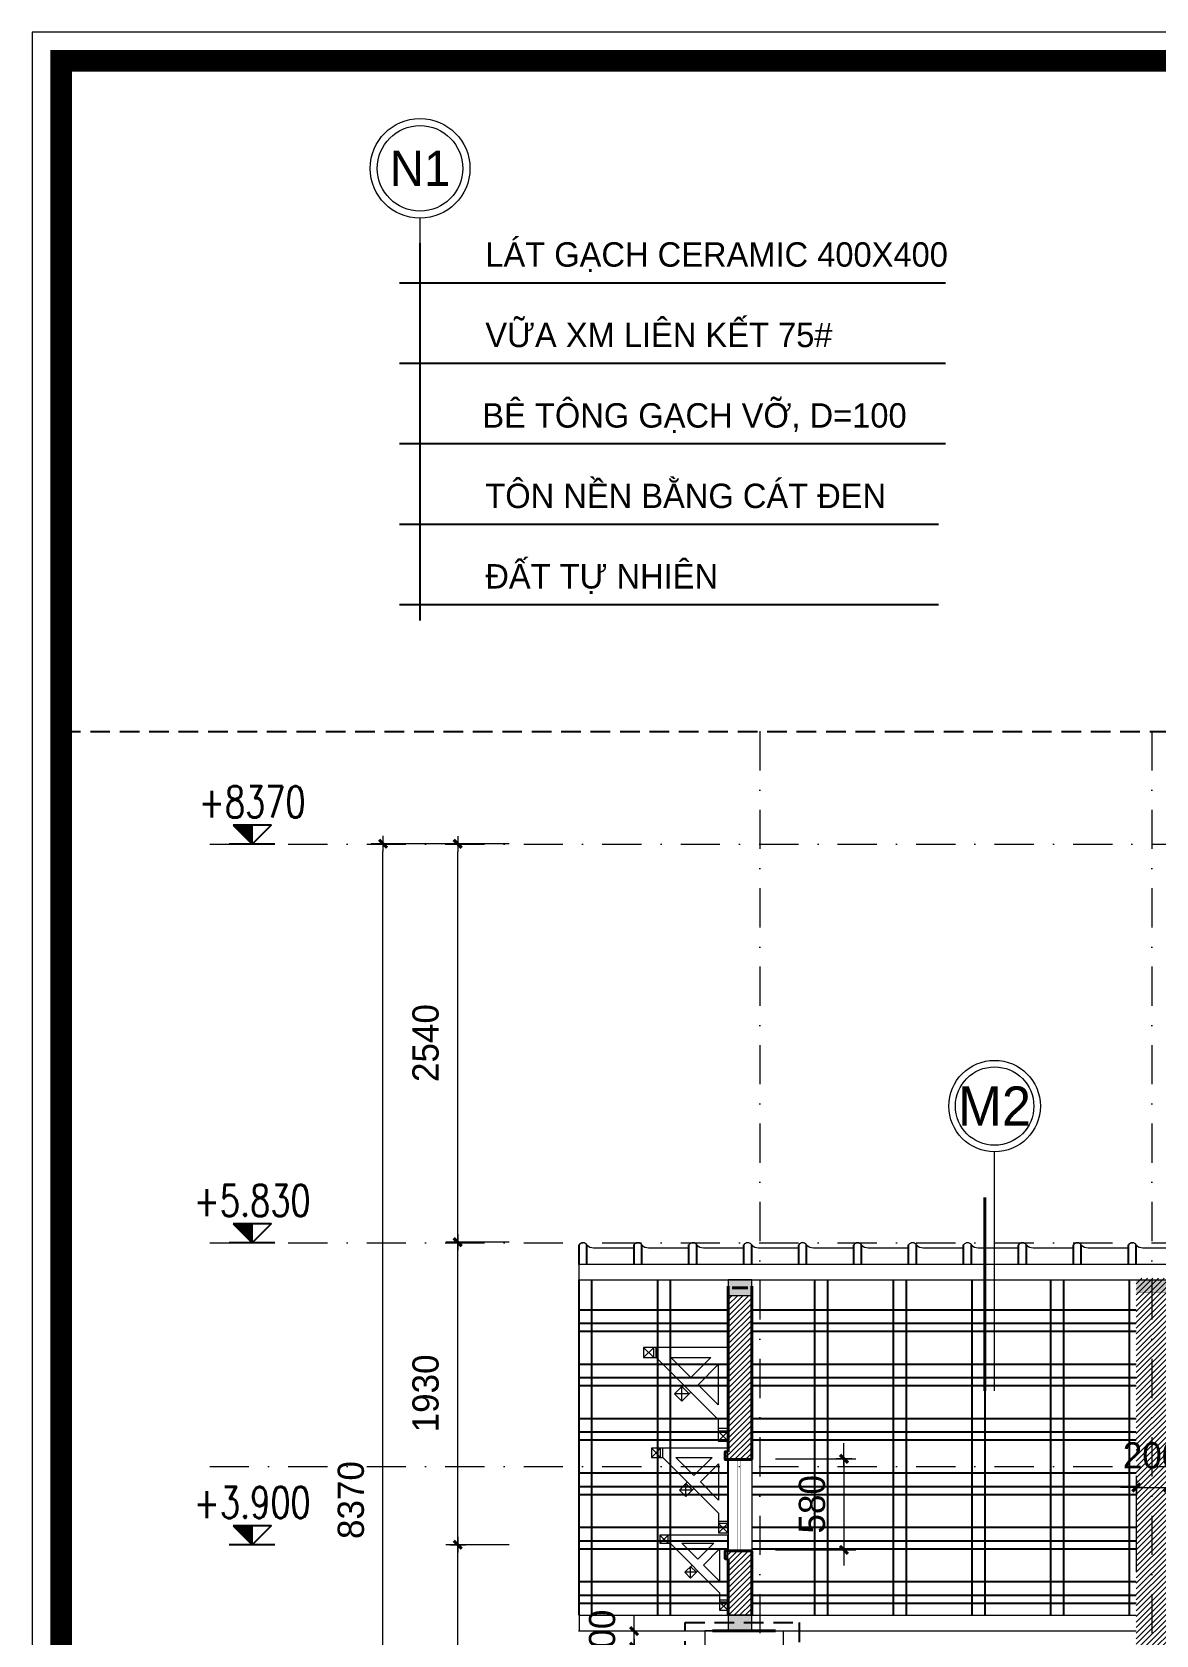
# Model space of a CAD drawing. Header units: millimetres. Extents: x 615730 to 2792744, y 139412 to 597571.
# Drawn here: x 797610 to 804771, y 294070 to 304290 of the extents above; entities that cross this region are included whole.
import ezdxf
from ezdxf.enums import TextEntityAlignment as Align

# ---------------------------------------------------------------- set-up
doc = ezdxf.new("R2010")
doc.units = ezdxf.units.MM
doc.header["$MEASUREMENT"] = 0
doc.header["$PDMODE"] = 34
doc.linetypes.add('DASHDOT', pattern=[1, 0.5, -0.25, 0, -0.25])
doc.linetypes.add('HIDDEN2', pattern=[0.1875, 0.125, -0.0625])
doc.layers.get('0').update_dxf_attribs({"lineweight": 5})
for name, color, linetype in [('11', 250, 'Continuous'), ('8', 8, 'Continuous'), ('DO', 1, 'Continuous'), ('H', 252, 'Continuous'), ('KICH THUOC', 148, 'Continuous'), ('NOITHAT', 144, 'Continuous'), ('TEXT', 2, 'Continuous'), ('thaydam', 42, 'Continuous')]:
    doc.layers.add(name, color=color, linetype=linetype)
for name, color, linetype, lineweight in [('2', 2, 'Continuous', 15), ('4', 4, 'Continuous', 18), ('CAT', 11, 'Continuous', 40), ('HATCH', 42, 'Continuous', 5), ('KITCHEN', 4, 'Continuous', 20), ('KT', 148, 'Continuous', 18), ('NET-THAY', 4, 'Continuous', 20), ('NETNGOAITUONG', 1, 'Continuous', 40), ('thay', 7, 'Continuous', 15), ('TIM TRUC', 149, 'DASHDOT', 9), ('VLIEU', 250, 'Continuous', 9)]:
    doc.layers.add(name, color=color, linetype=linetype, lineweight=lineweight)
doc.styles.add('CHUHOA', font='')
doc.styles.add('DIM', font='txt.shx', dxfattribs={"height": 120})
doc.styles.add('Ghi chu', font='')
doc.styles.add('VNI-AVO', font='vni-roms.shx')
doc.styles.get('CHUHOA').set_extended_font_data('.VnAvantH')
doc.styles.get('Ghi chu').set_extended_font_data('.VnAvantH')
doc.dimstyles.new('1-50b', dxfattribs={"dimtxt": 167, "dimasz": 50, "dimexe": 75, "dimexo": 150, "dimgap": 120, "dimtad": 1, "dimdec": 0, "dimzin": 12, "dimtxsty": 'VNI-AVO', "dimblk": ']', "dimcen": 0, "dimdle": 50, "dimclrd": 252, "dimclre": 252, "dimclrt": 2, "dimadec": 0, "dimazin": 0, "dimtfac": 1, "dimtdec": 0, "dimtix": 1, "dimtmove": 2, "dimatfit": 0, "dimldrblk": 'OPEN90', "dimfxl": 1, "dimlwd": -1, "dimlwe": -1, "dimarcsym": 0})

# ---------------------------------------------------------------- blocks, each defined once
blk = doc.blocks.new('fgff')
at = {"layer": '4'}
blk.add_lwpolyline([(421530, 348739), (421787, 348739)], dxfattribs=at)
for centre, radius, start, end in [((421462, 348741), 30.3, 34.3098, 145.6902), ((421530, 348797), 57.7, 221.7273, 270.3526)]:
    blk.add_arc(centre, radius, start, end, dxfattribs=at)
at = {"layer": '8'}
for points in [[(421437, 348632), (421437, 348758)], [(421487, 348632), (421487, 348758)], [(421787, 348632), (421787, 348739)]]:
    blk.add_lwpolyline(points, dxfattribs=at)
blk = doc.blocks.new('Ghi chu vat lieu')
blk.add_circle((0, 700), 300)
at = {"layer": 'HATCH'}
blk.add_circle((0, 700), 350, dxfattribs=at)
at = {"layer": 'thay'}
blk.add_line((0, 0), (0, 350), dxfattribs=at)
at = {"layer": 'TEXT', "style": 'Ghi chu', "width": 1.961742}
blk.add_attdef('TRUC', text='', height=300, dxfattribs=at).set_placement((-295, 550), (295, 550), align=Align.FIT)
blk = doc.blocks.new('dfd')
at = {"layer": 'NOITHAT', "color": 34, "lineweight": 15}
for p, q in [((664481, 294683), (664416, 294748)), ((664481, 294748), (664416, 294683)), ((664481, 294683), (664481, 294748)), ((664497, 294683), (664497, 294748)), ((664497, 294683), (664891, 294289)), ((664589, 294683), (664717, 294555)), ((664845, 294683), (664717, 294555)), ((664671, 294509), (664614, 294452)), ((664614, 294452), (664660, 294406)), ((664706, 294452), (664614, 294452)), ((664660, 294498), (664706, 294452)), ((664660, 294406), (664660, 294498)), ((664717, 294463), (664660, 294406)), ((664763, 294509), (664891, 294381)), ((664956, 294230), (664891, 294230)), ((664891, 294214), (664956, 294149)), ((664956, 294214), (664891, 294149)), ((664956, 294214), (664891, 294214))]:
    blk.add_line(p, q, dxfattribs=at)
for points in [[(664956, 294748), (664956, 294748), (664416, 294748), (664416, 294683), (664497, 294683)], [(664891, 294289), (664891, 294149), (664956, 294149), (664956, 294748)], [(664589, 294683), (664845, 294683)], [(664763, 294509), (664891, 294638), (664891, 294381)]]:
    blk.add_lwpolyline(points, dxfattribs=at)
blk = doc.blocks.new('Cao do mat dung')
at = {"layer": '8'}
blk.add_hatch(color=256, dxfattribs=at).paths.add_polyline_path([(125, 125), (0, 125), (0, 0)])
for p, q in [((0, 0), (0, 125)), ((-150, 0), (150, 0))]:
    blk.add_line(p, q)
blk.add_lwpolyline([(125, 125), (0, 0), (-125, 125)], close=True)
at = {"layer": 'TEXT', "style": 'DIM', "width": 0.75}
blk.add_attdef('%%P0.000', text='', height=180, dxfattribs=at).set_placement((0, 175), align=Align.CENTER)
blk = doc.blocks.new(']')
for p, q in [((1, 0), (-1, 0)), ((0, 1), (0, -1))]:
    blk.add_line(p, q)
at = {"color": 9, "const_width": 0.4}
blk.add_lwpolyline([(-0.51, -0.51), (0.51, 0.51)], dxfattribs=at)
blk = doc.blocks.new('*D470')
at = {"layer": 'DEFPOINTS', "color": 0, "ltscale": 10, "transparency": 16777216}
for p in [(800322, 294645), (800799, 294645), (801201, 290745)]:
    blk.add_point(p, dxfattribs=at)
at = {"layer": 'KT', "color": 252, "ltscale": 10, "transparency": 16777216}
for p, q in [((800649, 294645), (800247, 294645)), ((800322, 290795), (800322, 294595)), ((801051, 290745), (800247, 290745))]:
    blk.add_line(p, q, dxfattribs=at)
at = {"layer": 'KT', "color": 252, "ltscale": 10, "transparency": 16777216, "xscale": 50, "yscale": 50, "zscale": 50}
for p, rotation in [((800322, 294645), 90), ((800322, 290745), 270)]:
    blk.add_blockref(']', p, dxfattribs=dict(at, rotation=rotation))
at = {"layer": 'KT', "color": 2, "ltscale": 10, "transparency": 16777216, "insert": (800118, 292695), "char_height": 167, "attachment_point": 5, "rotation": 90, "style": 'VNI-AVO'}
blk.add_mtext('3900', dxfattribs=at)
blk = doc.blocks.new('_Open90')
at = {"color": 0, "linetype": 'ByBlock', "lineweight": -2}
for p, q in [((0, 0), (-1, 0)), ((-0.5, 0.5), (0, 0)), ((0, 0), (-0.5, -0.5))]:
    blk.add_line(p, q, dxfattribs=at)
blk = doc.blocks.new('*D471')
at = {"layer": 'DEFPOINTS', "color": 0, "ltscale": 10, "transparency": 16777216}
for p in [(800322, 296574), (800799, 296574), (800799, 294645)]:
    blk.add_point(p, dxfattribs=at)
at = {"layer": 'KT', "color": 252, "ltscale": 10, "transparency": 16777216}
for p, q in [((800649, 296574), (800247, 296574)), ((800322, 294695), (800322, 296524)), ((800649, 294645), (800247, 294645))]:
    blk.add_line(p, q, dxfattribs=at)
at = {"layer": 'KT', "color": 252, "ltscale": 10, "transparency": 16777216, "xscale": 50, "yscale": 50, "zscale": 50}
for p, rotation in [((800322, 296574), 90), ((800322, 294645), 270)]:
    blk.add_blockref(']', p, dxfattribs=dict(at, rotation=rotation))
at = {"layer": 'KT', "color": 2, "ltscale": 10, "transparency": 16777216, "insert": (800118, 295610), "char_height": 167, "attachment_point": 5, "rotation": 90, "style": 'VNI-AVO'}
blk.add_mtext('1930', dxfattribs=at)
blk = doc.blocks.new('*D472')
at = {"layer": 'DEFPOINTS', "color": 0, "ltscale": 10, "transparency": 16777216}
for p in [(800322, 299114), (800799, 299114), (800799, 296574)]:
    blk.add_point(p, dxfattribs=at)
at = {"layer": 'KT', "color": 252, "ltscale": 10, "transparency": 16777216}
for p, q in [((800649, 299114), (800247, 299114)), ((800322, 296624), (800322, 299064)), ((800649, 296574), (800247, 296574))]:
    blk.add_line(p, q, dxfattribs=at)
at = {"layer": 'KT', "color": 252, "ltscale": 10, "transparency": 16777216, "xscale": 50, "yscale": 50, "zscale": 50}
for p, rotation in [((800322, 299114), 90), ((800322, 296574), 270)]:
    blk.add_blockref(']', p, dxfattribs=dict(at, rotation=rotation))
at = {"layer": 'KT', "color": 2, "ltscale": 10, "transparency": 16777216, "insert": (800118, 297844), "char_height": 167, "attachment_point": 5, "rotation": 90, "style": 'VNI-AVO'}
blk.add_mtext('2540', dxfattribs=at)
blk = doc.blocks.new('*D473')
at = {"layer": 'DEFPOINTS', "color": 0, "ltscale": 10, "transparency": 16777216}
for p in [(799846, 299115), (800793, 299115), (800799, 290745)]:
    blk.add_point(p, dxfattribs=at)
at = {"layer": 'KT', "color": 252, "ltscale": 10, "transparency": 16777216}
for p, q in [((800643, 299115), (799771, 299115)), ((799846, 290795), (799846, 299065)), ((800649, 290745), (799771, 290745))]:
    blk.add_line(p, q, dxfattribs=at)
at = {"layer": 'KT', "color": 252, "ltscale": 10, "transparency": 16777216, "xscale": 50, "yscale": 50, "zscale": 50}
for p, rotation in [((799846, 299115), 90), ((799846, 290745), 270)]:
    blk.add_blockref(']', p, dxfattribs=dict(at, rotation=rotation))
at = {"layer": 'KT', "color": 2, "ltscale": 10, "transparency": 16777216, "insert": (799642, 294930), "char_height": 167, "attachment_point": 5, "rotation": 90, "style": 'VNI-AVO'}
blk.add_mtext('8370', dxfattribs=at)
blk = doc.blocks.new('*D479')
at = {"layer": 'DEFPOINTS', "color": 0, "ltscale": 10, "transparency": 16777216}
for p in [(801446, 294095), (801896, 294095), (801896, 293995)]:
    blk.add_point(p, dxfattribs=at)
at = {"layer": 'KT', "color": 252, "ltscale": 10, "transparency": 16777216}
for p, q in [((801446, 294145), (801446, 294195)), ((801746, 294095), (801371, 294095)), ((801446, 293995), (801446, 294095)), ((801746, 293995), (801371, 293995)), ((801446, 293945), (801446, 293895))]:
    blk.add_line(p, q, dxfattribs=at)
at = {"layer": 'KT', "color": 252, "ltscale": 10, "transparency": 16777216, "xscale": 50, "yscale": 50, "zscale": 50}
for p, rotation in [((801446, 294095), 270), ((801446, 293995), 90)]:
    blk.add_blockref(']', p, dxfattribs=dict(at, rotation=rotation))
at = {"layer": 'KT', "color": 2, "ltscale": 10, "transparency": 16777216, "insert": (801243, 294045), "char_height": 167, "attachment_point": 5, "rotation": 90, "style": 'VNI-AVO'}
blk.add_mtext('100', dxfattribs=at)
blk = doc.blocks.new('*D488')
at = {"layer": 'DEFPOINTS', "color": 0, "ltscale": 10, "transparency": 16777216}
for p in [(804846, 295010), (804846, 294405), (804646, 294322)]:
    blk.add_point(p, dxfattribs=at)
at = {"layer": 'KT', "color": 252, "ltscale": 10, "transparency": 16777216}
for p, q in [((804646, 294472), (804646, 295085)), ((804846, 294555), (804846, 295085)), ((804596, 295010), (804546, 295010)), ((804646, 295010), (804846, 295010)), ((804896, 295010), (804946, 295010))]:
    blk.add_line(p, q, dxfattribs=at)
at = {"layer": 'KT', "color": 252, "ltscale": 10, "transparency": 16777216, "xscale": 50, "yscale": 50, "zscale": 50}
blk.add_blockref(']', (804646, 295010), dxfattribs=at)
at = {"layer": 'KT', "color": 252, "ltscale": 10, "transparency": 16777216, "xscale": 50, "yscale": 50, "zscale": 50, "rotation": 180}
blk.add_blockref(']', (804846, 295010), dxfattribs=at)
at = {"layer": 'KT', "color": 2, "ltscale": 10, "transparency": 16777216, "insert": (804746, 295214), "char_height": 167, "attachment_point": 5, "style": 'VNI-AVO'}
blk.add_mtext('200', dxfattribs=at)
blk = doc.blocks.new('*D511')
at = {"layer": 'DEFPOINTS', "color": 0, "ltscale": 10, "transparency": 16777216}
for p in [(802196, 295193), (802196, 294612), (802783, 294612)]:
    blk.add_point(p, dxfattribs=at)
at = {"layer": 'KT', "color": 252, "ltscale": 10, "transparency": 16777216}
for p, q in [((802783, 295243), (802783, 295293)), ((802346, 295193), (802858, 295193)), ((802783, 295193), (802783, 294612)), ((802346, 294612), (802858, 294612)), ((802783, 294562), (802783, 294512))]:
    blk.add_line(p, q, dxfattribs=at)
at = {"layer": 'KT', "color": 252, "ltscale": 10, "transparency": 16777216, "xscale": 50, "yscale": 50, "zscale": 50}
for p, rotation in [((802783, 295193), 270), ((802783, 294612), 90)]:
    blk.add_blockref(']', p, dxfattribs=dict(at, rotation=rotation))
at = {"layer": 'KT', "color": 2, "ltscale": 10, "transparency": 16777216, "insert": (802580, 294903), "char_height": 167, "attachment_point": 5, "rotation": 90, "style": 'VNI-AVO'}
blk.add_mtext('580', dxfattribs=at)
blk = doc.blocks.new('cvc')
at = {"layer": 'DO'}
blk.add_line((800082, 300538), (800082, 302944), dxfattribs=at)
at = {"layer": 'KICH THUOC'}
for p, q in [((799951, 302692), (803430, 302692)), ((799951, 302179), (803430, 302179)), ((799951, 301666), (803430, 301666)), ((799951, 301153), (803386, 301153)), ((799951, 300640), (803386, 300640))]:
    blk.add_line(p, q, dxfattribs=at)
at = {"layer": 'thaydam', "linetype": 'HIDDEN2', "ltscale": 1000}
blk.add_line((797794, 299831), (824797, 299831), dxfattribs=at)
at = {"layer": 'thay'}
ref = blk.add_blockref('Ghi chu vat lieu', (800082, 302785), dxfattribs=dict(at, xscale=0.9082386168447556, yscale=0.9082386168447556, zscale=0.9082386168447556))
ref.add_attrib('TRUC', 'n1', dxfattribs={"layer": 'TEXT', "height": 225, "style": 'Ghi chu'}).set_placement((800082, 303421), align=Align.MIDDLE_CENTER)
at = {"layer": 'TEXT', "style": 'CHUHOA'}
for s, p in [('l¸t g¹ch ceramic 400x400', (800498, 302794)), ('v÷A xm LI£N KÕT 75#', (800498, 302281)), ('bª t«ng g¹ch vì, d=100', (800479, 301768)), ('t«n nÒn b»ng c¸t ®en', (800498, 301255)), ('§ÊT Tù NHI£N', (800498, 300742))]:
    blk.add_text(s, height=155.52, dxfattribs=at).set_placement(p)

msp = doc.modelspace()

# ---------------------------------------------------------------- hatches: boundary and pattern name
at = {"layer": 'VLIEU', "ltscale": 10}
for points in [[(802046.3, 296333.9), (802196.3, 296333.9), (802196.3, 296233.9), (802046.3, 296233.9)], [(804845.8, 296253.9), (804645.8, 296253.9), (804645.8, 296333.9), (804845.8, 296333.9)], [(802046.3, 294195.4), (802196.3, 294195.4), (802196.3, 294095.4), (802046.3, 294095.4)]]:
    msp.add_hatch(color=7, dxfattribs=at).paths.add_polyline_path(points)
h = msp.add_hatch(dxfattribs=at)
h.set_pattern_fill('ANSI31', color=256, scale=200, style=0)
h.set_pattern_definition([(45, (135388.969, 2631.688), (-17.6776695, 17.6776695), [])])
edge = h.paths.add_edge_path()
edge.add_line((804645.8, 295407.6), (804645.8, 290605))
h.paths.add_polyline_path([(804645.8, 294005), (804845.8, 294005), (804845.8, 296343.9), (804645.8, 296343.9)])
h = msp.add_hatch(dxfattribs=at)
h.set_pattern_fill('ANSI31', color=256, scale=200, style=0)
h.set_pattern_definition([(45, (135388.969, 2621.688), (-17.6776695, 17.6776695), [])])
h.paths.add_polyline_path([(802196.3, 296233.9), (802046.3, 296233.9), (802046.3, 295237.7), (802026.3, 295237.7), (802026.3, 295187.7), (802046.3, 295187.7), (802196.3, 295187.7)])
h.paths.add_polyline_path([(802196.3, 294605.6), (802026.3, 294605.6), (802026.3, 294555.6), (802046.3, 294555.6), (802046.3, 294195.4), (802196.3, 294195.4)])

# ---------------------------------------------------------------- linework, layer by layer
at = {"layer": '11'}
for p, q in [((802046.3, 296141.7), (801095.2, 296141.7)), ((804645.8, 296141.7), (802196.3, 296141.7)), ((802046.3, 296055.8), (801095.2, 296055.8)), ((802046.3, 296004.6), (801095.2, 296004.6)), ((804645.8, 296055.8), (802196.3, 296055.8)), ((804645.8, 296004.6), (802196.3, 296004.6)), ((802046.3, 295794.9), (801095.2, 295794.9)), ((804645.8, 295794.9), (802196.3, 295794.9)), ((802046.3, 295709), (801095.2, 295709)), ((804645.8, 295709), (802196.3, 295709)), ((802046.3, 295657.8), (801095.2, 295657.8)), ((804645.8, 295657.8), (802196.3, 295657.8)), ((802046.3, 295448.1), (801095.2, 295448.1)), ((802046.3, 295362.2), (801095.2, 295362.2)), ((804645.8, 295448.1), (802196.3, 295448.1)), ((804645.8, 295362.2), (802196.3, 295362.2)), ((802046.3, 295311), (801095.2, 295311)), ((804645.8, 295311), (802196.3, 295311)), ((802046.3, 295101.3), (801095.2, 295101.3)), ((804645.8, 295101.3), (802196.3, 295101.3)), ((802046.3, 295015.4), (801095.2, 295015.4)), ((802046.3, 294964.2), (801095.2, 294964.2)), ((804645.8, 295015.4), (802196.3, 295015.4)), ((804645.8, 294964.2), (802196.3, 294964.2)), ((802046.3, 294754.5), (801095.2, 294754.5)), ((804645.8, 294754.5), (802196.3, 294754.5)), ((802046.3, 294668.6), (801095.2, 294668.6)), ((804645.8, 294668.6), (802196.3, 294668.6)), ((802046.3, 294617.4), (801095.2, 294617.4)), ((804645.8, 294617.4), (802196.3, 294617.4)), ((802046.3, 294407.7), (801095.2, 294407.7)), ((804645.8, 294407.7), (802196.3, 294407.7)), ((802046.3, 294321.7), (801095.2, 294321.7)), ((802046.3, 294270.6), (801095.2, 294270.6)), ((804645.8, 294321.7), (802196.3, 294321.7)), ((804645.8, 294270.6), (802196.3, 294270.6))]:
    msp.add_line(p, q, dxfattribs=at)
for points in [[(801095.2, 294195.4), (801095.2, 296333.9)], [(801175.2, 296333.9), (801175.2, 294195.4)], [(801596.2, 294195.4), (801596.2, 296333.9)], [(801676.2, 296333.9), (801676.2, 294195.4)], [(802598.3, 294195.4), (802598.3, 296333.9)], [(802678.3, 296333.9), (802678.3, 294195.4)], [(803099.3, 294195.4), (803099.3, 296333.9)], [(803179.3, 296333.9), (803179.3, 294195.4)], [(803600.3, 294195.4), (803600.3, 296333.9)], [(803680.3, 296333.9), (803680.3, 294195.4)], [(804101.4, 294195.4), (804101.4, 296333.9)], [(804181.4, 296333.9), (804181.4, 294195.4)], [(804602.4, 294195.4), (804602.4, 296333.9)]]:
    msp.add_lwpolyline(points, dxfattribs=at)
at = {"layer": '2'}
msp.add_lwpolyline([(802196.3, 296333.9), (802046.3, 296333.9), (802046.3, 296233.9), (802196.3, 296233.9)], close=True, dxfattribs=at)
at = {"layer": '2', "elevation": 126.9}
msp.add_lwpolyline([(802196.3, 294195.4), (802046.3, 294195.4), (802046.3, 294095.4), (802196.3, 294095.4)], close=True, dxfattribs=at)
at = {"layer": 'CAT'}
msp.add_line((803680.2, 295627.1, -0.2), (803680.2, 296858.7, -0.2), dxfattribs=at)
at = {"layer": 'H', "const_width": 138.2}
msp.add_lwpolyline([(797794.4, 285120.6), (824797.2, 285120.6), (824797.2, 304105.6), (797794.4, 304105.6)], close=True, dxfattribs=at)
at = {"layer": 'HATCH'}
for points in [[(802046.3, 295187.7), (802046.3, 294605.6)], [(802196.3, 295187.7), (802196.3, 294605.6)]]:
    msp.add_lwpolyline(points, dxfattribs=at)
at = {"layer": 'KITCHEN'}
msp.add_line((801095.2, 294195.4), (801095.2, 296548.4), dxfattribs=at)
at = {"layer": 'NET-THAY', "elevation": 126.9}
for points in [[(802346.3, 294095.4), (801896.3, 294095.4), (801896.3, 293995.4), (802346.3, 293995.4)], [(802346.3, 294095.4), (802396.3, 294095.4), (802396.3, 293995.4), (802346.3, 293995.4)]]:
    msp.add_lwpolyline(points, dxfattribs=at)
at = {"layer": 'NETNGOAITUONG'}
for points, elevation in [([(802046.3, 296293), (802046.3, 295237.7)], 380.6), ([(802196.3, 296293), (802196.3, 295187.7)], 380.6), ([(802046.3, 295187.7), (802026.3, 295187.7), (802026.3, 295217.7), (802026.3, 295237.7), (802046.3, 295237.7)], 126.9), ([(802046.3, 295187.7), (802196.3, 295187.7)], 126.9), ([(802046.3, 294605.6), (802026.3, 294605.6), (802026.3, 294575.6), (802026.3, 294555.6), (802046.3, 294555.6)], 126.9), ([(802046.3, 294605.6), (802196.3, 294605.6)], 126.9), ([(802046.3, 294555.6), (802046.3, 294195.4)], 380.6), ([(802196.3, 294605.6), (802196.3, 294195.4)], 380.6), ([(802346.3, 294095.4), (801946.3, 294095.4)], 126.9)]:
    msp.add_lwpolyline(points, dxfattribs=dict(at, elevation=elevation))
msp.add_lwpolyline([(802071.3, 296283.9), (802171.3, 296283.9)], dxfattribs=at)
at = {"layer": 'NETNGOAITUONG', "const_width": 1}
for points in [[(804645.8, 296333.9), (804845.8, 296333.9), (804845.8, 293955), (804645.8, 293955), (804645.8, 296333.9)], [(804845.8, 296253.9), (804645.8, 296253.9)]]:
    msp.add_lwpolyline(points, dxfattribs=at)
at = {"layer": 'thay'}
for p, q in [((803743, 295627.1, -0.2), (803743, 296858.7, -0.2)), ((801095.2, 296433.9), (807128.5, 296433.9)), ((801095.2, 296333.9), (806845.4, 296333.9))]:
    msp.add_line(p, q, dxfattribs=at)
at = {"layer": 'thay', "linetype": 'Continuous'}
msp.add_lwpolyline([(797610, 284936.3), (824981.6, 284936.3), (824981.6, 304289.9), (797610, 304289.9)], close=True, dxfattribs=at)
at = {"layer": 'thay'}
for points in [[(801095.2, 294195.4), (804645.8, 294195.4)], [(801095.2, 294195.4), (801095.2, 294095.4)], [(801091.9, 294095.4), (804645.8, 294095.4)]]:
    msp.add_lwpolyline(points, dxfattribs=at)
at = {"layer": 'thaydam', "linetype": 'HIDDEN2', "ltscale": 1000}
msp.add_lwpolyline([(801770.6, 294149.2), (802497.7, 294149.2), (802497.7, 293342.9), (801770.6, 293342.9)], close=True, dxfattribs=at)
at = {"layer": 'TIM TRUC', "ltscale": 500}
for p, q in [((802246.3, 299831.5), (802246.3, 287548.1)), ((804745.8, 299831.5), (804745.8, 287548.1)), ((798742.1, 299111.3), (824133, 299111.3)), ((798742.1, 296570.5), (824133, 296570.5)), ((798742.1, 295144.9), (824133, 295144.9))]:
    msp.add_line(p, q, dxfattribs=at)
at = {"layer": 'VLIEU', "ltscale": 10, "const_width": 1}
msp.add_lwpolyline([(804845.8, 296253.9), (804645.8, 296253.9), (804645.8, 296333.9), (804845.8, 296333.9), (804845.8, 296253.9)], dxfattribs=at)
at = {"layer": 'VLIEU', "ltscale": 10, "const_width": 1, "elevation": 126.9}
for points in [[(802102.8, 295187.7), (802102.8, 294605.6)], [(802121.3, 295187.7), (802121.3, 294605.6)], [(802046.3, 294195.4), (802196.3, 294195.4), (802196.3, 294095.4), (802046.3, 294095.4), (802046.3, 294195.4)]]:
    msp.add_lwpolyline(points, dxfattribs=at)

# ---------------------------------------------------------------- block references
at = {"layer": '8'}
for p in [(379658.3, -52200.9), (380008.3, -52200.9), (380358.3, -52200.9), (380708.3, -52200.9), (381058.3, -52200.9), (381408.3, -52200.9), (381758.3, -52200.9), (382108.3, -52200.9), (382458.3, -52200.9), (382808.3, -52200.9), (383158.3, -52200.9)]:
    msp.add_blockref('fgff', p, dxfattribs=at)
at = {"layer": 'KT'}
for name, p in [('cvc', (0, 0)), ('dfd', (137090.3, 1155.6))]:
    msp.add_blockref(name, p, dxfattribs=at)
for p, xscale, yscale, zscale in [((203582.1, 29987.2), 0.8999999999941792, 0.8999999999941792, 0.8999999999941792), ((270078.1, 58908.3), 0.7999999999883585, 0.7999999999883585, 0.7999999999883585)]:
    msp.add_blockref('dfd', p, dxfattribs=dict(at, xscale=xscale, yscale=yscale, zscale=zscale))
at = {"layer": 'TEXT'}
ref = msp.add_blockref('Cao do mat dung', (799012.3, 299111.3), dxfattribs=dict(at, xscale=-0.9702581369783729, yscale=0.9702581369201653, zscale=0.9702581369248027))
ref.add_attrib('%%P0.000', '+8370', dxfattribs={"height": 200, "style": 'DIM', "width": 0.75}).set_placement((799012.3, 299281.1), align=Align.CENTER)
ref = msp.add_blockref('Cao do mat dung', (799012.3, 296570.5), dxfattribs=dict(at, xscale=-0.9702581369783729, yscale=0.9702581369201653, zscale=0.9702581369248027))
ref.add_attrib('%%P0.000', '+5.830', dxfattribs={"height": 200, "style": 'DIM', "width": 0.75}).set_placement((799012.3, 296740.2), align=Align.CENTER)
ref = msp.add_blockref('Cao do mat dung', (799012.3, 294644.9), dxfattribs=dict(at, xscale=-0.9702581369783729, yscale=0.9702581369201653, zscale=0.9702581369248027))
ref.add_attrib('%%P0.000', '+3.900', dxfattribs={"height": 200, "style": 'DIM', "width": 0.75}).set_placement((799012.3, 294814.7), align=Align.CENTER)
at = {"layer": 'thay'}
ref = msp.add_blockref('Ghi chu vat lieu', (803743, 296858.7, -0.2), dxfattribs=dict(at, xscale=0.8333333332557231, yscale=0.8333333332557231, zscale=0.8333333332557231))
ref.add_attrib('TRUC', 'M2', dxfattribs={"layer": 'TEXT', "height": 250, "style": 'Ghi chu'}).set_placement((803743, 297442, -0.2), align=Align.MIDDLE_CENTER)

# ---------------------------------------------------------------- dimensions: what is measured, and where the dimension line sits
at = {"layer": 'KT', "ltscale": 10}
for base, p1, p2, picture, middle in [((799845.7, 299115.3), (800799.2, 290745), (800792.6, 299115.3), '*D473', (799642.2, 294930.1)), ((800321.8, 299114.3), (800799.2, 296574.5), (800799.2, 299114.3), '*D472', (800118.3, 297844.4)), ((800321.8, 296574.5), (800799.2, 294644.9), (800799.2, 296574.5), '*D471', (800118.3, 295609.7)), ((802783.1, 294612.4), (802196.3, 295192.7), (802196.3, 294612.4), '*D511', (802579.6, 294902.5)), ((800321.8, 294644.9), (801201.5, 290745), (800799.2, 294644.9), '*D470', (800118.3, 292694.9)), ((801446, 294095.4), (801896.3, 293995.4), (801896.3, 294095.4), '*D479', (801242.5, 294045.4))]:
    dim = msp.add_linear_dim(base=base, p1=p1, p2=p2, angle=90, dimstyle='1-50b', dxfattribs=at)
    dim.commit()
    dim.dimension.update_dxf_attribs({"geometry": picture, "text_midpoint": middle})
dim = msp.add_linear_dim(base=(804845.8, 295010.3), p1=(804645.8, 294321.7), p2=(804845.8, 294405), dimstyle='1-50b', dxfattribs=at)
dim.commit()
dim.dimension.update_dxf_attribs({"geometry": '*D488', "text_midpoint": (804745.8, 295213.8)})

doc.saveas('drawing.dxf')
